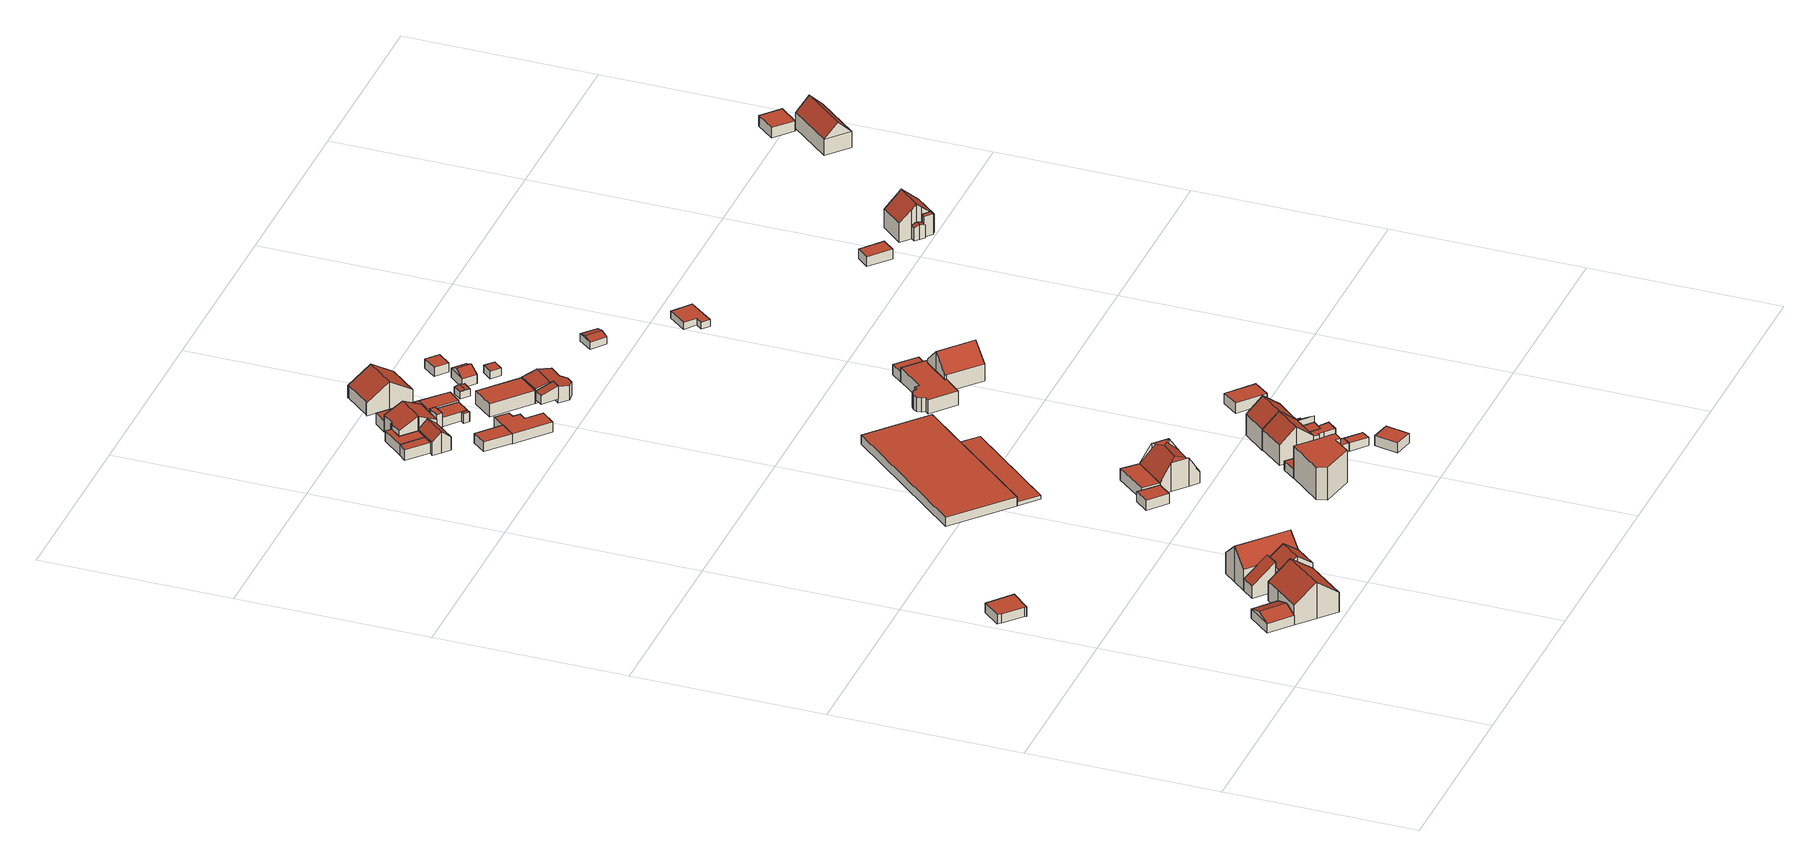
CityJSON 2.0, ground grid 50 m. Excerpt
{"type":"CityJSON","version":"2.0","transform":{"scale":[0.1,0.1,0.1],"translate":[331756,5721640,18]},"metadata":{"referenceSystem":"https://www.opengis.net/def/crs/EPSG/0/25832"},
"CityObjects":{
"building1":{"type":"Building","attributes":{"Geometrietyp2DReferenz":"3000","Gemeindeschluessel":"05170048","function":"31001_1010","roofType":"3100","measuredHeight":3.96},"address":[{"country":"Germany","locality":"Wesel","thoroughfareNumber":"60","thoroughfareName":"Venloer Straße"}],"geometry":[{"type":"Solid","lod":"2","boundaries":[[[[0,1,2,3]],[[4,5,1,0]],[[6,7,5,4]],[[3,2,7,6]],[[0,8,4]],[[6,9,3]],[[3,9,8,0]],[[4,8,9,6]],[[1,5,7,2]]]],"semantics":{"surfaces":[{"type":"WallSurface"},{"type":"RoofSurface"},{"type":"GroundSurface"}],"values":[[0,0,0,0,0,0,1,1,2]]}}]},
"building2":{"type":"Building","attributes":{"Geometrietyp2DReferenz":"3000","Gemeindeschluessel":"05170048","function":"31001_2463","roofType":"1000","measuredHeight":2.53},"address":[{"country":"Germany","locality":"Wesel","thoroughfareNumber":"6","thoroughfareName":"In de Meer"}],"geometry":[{"type":"Solid","lod":"2","boundaries":[[[[10,11,12,13]],[[14,15,11,10]],[[16,17,15,14]],[[18,19,17,16]],[[20,21,19,18]],[[13,12,21,20]],[[18,16,14,10,13,20]],[[11,15,17,19,21,12]]]],"semantics":{"surfaces":[{"type":"WallSurface"},{"type":"RoofSurface"},{"type":"GroundSurface"}],"values":[[0,0,0,0,0,0,1,2]]}}]},
"building3":{"type":"Building","attributes":{"Geometrietyp2DReferenz":"3000","Gemeindeschluessel":"05170048","function":"31001_1010","roofType":"3100","measuredHeight":10.03},"address":[{"country":"Germany","locality":"Wesel","thoroughfareNumber":"60","thoroughfareName":"Venloer Straße"}],"geometry":[{"type":"Solid","lod":"2","boundaries":[[[[22,5,23,24]],[[25,1,5,22]],[[26,27,1,25]],[[28,29,27,26]],[[30,31,29,28]],[[32,33,31,30]],[[34,35,33,32]],[[24,23,35,34]],[[28,26,25,22,24,30]],[[34,32,30,24]],[[5,1,27,29,31,33,35,23]]]],"semantics":{"surfaces":[{"type":"WallSurface"},{"type":"RoofSurface"},{"type":"GroundSurface"}],"values":[[0,0,0,0,0,0,0,0,1,1,2]]}}]},
"building4":{"type":"Building","attributes":{"Geometrietyp2DReferenz":"3000","Gemeindeschluessel":"05170048","function":"31001_1010","roofType":"3100","measuredHeight":9.89},"address":[{"country":"Germany","locality":"Wesel","thoroughfareNumber":"60","thoroughfareName":"Venloer Straße"}],"geometry":[{"type":"Solid","lod":"2","boundaries":[[[[36,37,38,39]],[[40,41,37,36]],[[42,43,41,40]],[[44,45,43,42]],[[46,47,45,44]],[[48,49,47,46]],[[50,51,49,48]],[[39,38,51,50]],[[42,40,36,39,44]],[[50,48,46,44,39]],[[37,41,43,45,47,49,51,38]]]],"semantics":{"surfaces":[{"type":"WallSurface"},{"type":"RoofSurface"},{"type":"GroundSurface"}],"values":[[0,0,0,0,0,0,0,0,1,1,2]]}}]},
"building5":{"type":"Building","attributes":{"Gemeindeschluessel":"05170048","Geometrietyp2DReferenz":"3000","function":"31001_1010"},"address":[{"country":"Germany","locality":"Wesel","thoroughfareNumber":"60","thoroughfareName":"Venloer Straße"}],"children":["building5-1","building5-2"]},
"building5-1":{"type":"BuildingPart","attributes":{"roofType":"3100","measuredHeight":10.07},"parents":["building5"],"geometry":[{"type":"MultiSurface","lod":"2","boundaries":[[[52,53,54,55]],[[56,57,53,52]],[[58,59,57,56]],[[60,61,59,58]],[[62,63,61,60]],[[64,65,63,62]],[[66,67,65,64]],[[68,69,67,66]],[[55,68,66,64,62,60,52]],[[58,56,52,60]],[[54,53,57,59,61,63,65,67,69]],[[55,70,71]],[[68,71,70,54,69]]],"semantics":{"surfaces":[{"type":"WallSurface"},{"type":"RoofSurface"},{"type":"GroundSurface"},{"type":"ClosureSurface"}],"values":[0,0,0,0,0,0,0,0,1,1,2,0,3]}}]},
"building5-2":{"type":"BuildingPart","attributes":{"roofType":"2100","measuredHeight":8.16},"parents":["building5"],"geometry":[{"type":"MultiSurface","lod":"2","boundaries":[[[70,54,72,73]],[[74,75,69,76]],[[73,72,75,74]],[[76,70,73,74]],[[54,69,75,72]],[[76,68,71]],[[70,71,68,69,54]]],"semantics":{"surfaces":[{"type":"WallSurface"},{"type":"RoofSurface"},{"type":"GroundSurface"},{"type":"ClosureSurface"}],"values":[0,0,0,1,2,0,3]}}]},
"building6":{"type":"Building","attributes":{"Geometrietyp2DReferenz":"3000","Gemeindeschluessel":"05170048","function":"31001_2463","roofType":"1000","measuredHeight":2.78},"address":[{"country":"Germany","locality":"Wesel","thoroughfareNumber":"58","thoroughfareName":"Venloer Straße"}],"geometry":[{"type":"Solid","lod":"2","boundaries":[[[[77,78,79,80]],[[81,82,78,77]],[[83,84,82,81]],[[80,79,84,83]],[[83,81,77,80]],[[78,82,84,79]]]],"semantics":{"surfaces":[{"type":"WallSurface"},{"type":"RoofSurface"},{"type":"GroundSurface"}],"values":[[0,0,0,0,1,2]]}}]},
"building7":{"type":"Building","attributes":{"Geometrietyp2DReferenz":"3000","Gemeindeschluessel":"05170048","function":"31001_1010","roofType":"1000","measuredHeight":3.24},"address":[{"country":"Germany","locality":"Wesel","thoroughfareNumber":"58","thoroughfareName":"Venloer Straße"}],"geometry":[{"type":"Solid","lod":"2","boundaries":[[[[85,86,87,88]],[[89,90,86,85]],[[91,92,90,89]],[[88,87,92,91]],[[89,85,88,91]],[[86,90,92,87]]]],"semantics":{"surfaces":[{"type":"WallSurface"},{"type":"RoofSurface"},{"type":"GroundSurface"}],"values":[[0,0,0,0,1,2]]}}]},
"building8":{"type":"Building","attributes":{"Geometrietyp2DReferenz":"3000","Gemeindeschluessel":"05170048","function":"31001_2740","roofType":"1000","measuredHeight":2.54},"address":[{"country":"Germany","locality":"Wesel","thoroughfareNumber":"56","thoroughfareName":"Venloer Straße"}],"geometry":[{"type":"Solid","lod":"2","boundaries":[[[[93,94,95,96]],[[97,98,94,93]],[[99,100,98,97]],[[101,102,100,99]],[[96,95,102,101]],[[99,97,93,96,101]],[[94,98,100,102,95]]]],"semantics":{"surfaces":[{"type":"WallSurface"},{"type":"RoofSurface"},{"type":"GroundSurface"}],"values":[[0,0,0,0,0,1,2]]}}]},
"building9":{"type":"Building","attributes":{"Geometrietyp2DReferenz":"3000","Gemeindeschluessel":"05170048","function":"31001_1010","roofType":"3300","measuredHeight":7.92},"address":[{"country":"Germany","locality":"Wesel","thoroughfareNumber":"58","thoroughfareName":"Venloer Straße"}],"geometry":[{"type":"Solid","lod":"2","boundaries":[[[[103,104,105,106]],[[107,92,104,103]],[[91,92,107]],[[89,90,92,91]],[[108,109,90,89]],[[110,111,109,108]],[[112,113,111,110]],[[114,115,113,112]],[[106,105,115,114]],[[116,108,89,91,107,103,117]],[[103,106,117]],[[117,106,114,112,110,116]],[[110,108,116]],[[104,92,90,109,111,113,115,105]]]],"semantics":{"surfaces":[{"type":"WallSurface"},{"type":"RoofSurface"},{"type":"GroundSurface"}],"values":[[0,0,0,0,0,0,0,0,0,1,1,1,1,2]]}}]},
"building10":{"type":"Building","attributes":{"Geometrietyp2DReferenz":"3000","Gemeindeschluessel":"05170032","function":"31001_1010","roofType":"9999","measuredHeight":9.06},"address":[{"country":"Germany","locality":"Rheinberg","thoroughfareNumber":"437","thoroughfareName":"Weseler Straße"}],"geometry":[{"type":"Solid","lod":"2","boundaries":[[[[118,119,120,121,122,123,124,125,126]],[[124,127,128,125]],[[123,129,127,124]],[[122,130,129,123]],[[121,131,130,122]],[[120,132,131,121]],[[119,133,132,120]],[[118,134,133,119]],[[126,135,134,118]],[[125,128,135,126]],[[127,129,130,131,132,133,134,135,128]]]],"semantics":{"surfaces":[{"type":"RoofSurface"},{"type":"WallSurface"},{"type":"GroundSurface"}],"values":[[0,1,1,1,1,1,1,1,1,1,2]]}}]},
"building11":{"type":"Building","attributes":{"Geometrietyp2DReferenz":"3000","Gemeindeschluessel":"05170048","function":"31001_2740","roofType":"9999","measuredHeight":0.992},"address":[{"country":"Germany","locality":"Wesel","thoroughfareNumber":"56","thoroughfareName":"Venloer Straße"}],"geometry":[{"type":"Solid","lod":"2","boundaries":[[[[136,137,138,139]],[[137,140,100,138]],[[136,141,140,137]],[[139,102,141,136]],[[138,100,102,139]],[[140,141,102,100]]]],"semantics":{"surfaces":[{"type":"RoofSurface"},{"type":"WallSurface"},{"type":"GroundSurface"}],"values":[[0,1,1,1,1,2]]}}]},
"building12":{"type":"Building","attributes":{"Geometrietyp2DReferenz":"3000","Gemeindeschluessel":"05170032","function":"31001_1000","roofType":"1000","measuredHeight":2.48},"address":[{"country":"Germany","locality":"Rheinberg","thoroughfareNumber":"437","thoroughfareName":"Weseler Straße"}],"geometry":[{"type":"Solid","lod":"2","boundaries":[[[[142,143,144,145]],[[146,147,143,142]],[[148,149,147,146]],[[145,144,149,148]],[[146,142,145,148]],[[143,147,149,144]]]],"semantics":{"surfaces":[{"type":"WallSurface"},{"type":"RoofSurface"},{"type":"GroundSurface"}],"values":[[0,0,0,0,1,2]]}}]},
"building13":{"type":"Building","attributes":{"Gemeindeschluessel":"05170048","Geometrietyp2DReferenz":"3000","function":"31001_1010"},"address":[{"country":"Germany","locality":"Wesel","thoroughfareNumber":"27","thoroughfareName":"Solvaystraße"}],"children":["building13-1","building13-2","building13-3","building13-4"]},
"building13-1":{"type":"BuildingPart","attributes":{"roofType":"3100","measuredHeight":7.02},"parents":["building13"],"geometry":[{"type":"MultiSurface","lod":"2","boundaries":[[[150,151,152,153]],[[154,155,156,157]],[[158,159,155,154]],[[160,161,159,158]],[[162,163,161,160]],[[164,165,163,162]],[[166,167,165,164]],[[168,169,167,166]],[[160,158,154,157,170,150,153,162]],[[168,166,164,162,153]],[[151,171,156,155,159,161,163,165,167,169,152]],[[172,173,171,151]],[[150,170,174,175]],[[175,174,173,172]],[[173,176,156,171]],[[170,157,177,174]],[[174,177,176,173]],[[168,153,178,179,180]],[[179,181,169,180]],[[178,152,181,179]]],"semantics":{"surfaces":[{"type":"WallSurface"},{"type":"RoofSurface"},{"type":"GroundSurface"},{"type":"ClosureSurface"}],"values":[0,0,0,0,0,0,0,0,1,1,2,0,0,3,0,0,3,0,3,3]}}]},
"building13-2":{"type":"BuildingPart","attributes":{"roofType":"3100","measuredHeight":5.78},"parents":["building13"],"geometry":[{"type":"MultiSurface","lod":"2","boundaries":[[[182,183,169,180]],[[184,185,183,182]],[[186,187,185,184]],[[188,189,187,186]],[[182,180,179,184]],[[190,191,188,186,184,179]],[[169,183,185,187,189,192,151,181]],[[179,180,169,181]],[[193,194,192,189]],[[188,191,195,196]],[[196,195,194,193]],[[194,172,151,192]],[[191,190,175,195]],[[172,194,195,175]],[[178,152,151,190]],[[179,181,152,178]]],"semantics":{"surfaces":[{"type":"WallSurface"},{"type":"RoofSurface"},{"type":"GroundSurface"},{"type":"ClosureSurface"}],"values":[0,0,0,0,1,1,2,3,0,0,3,0,0,3,0,3]}}]},
"building13-3":{"type":"BuildingPart","attributes":{"roofType":"1000","measuredHeight":2.88},"address":[{"country":"Germany","locality":"Wesel","thoroughfareNumber":"27","thoroughfareName":"Solvaystraße"}],"parents":["building13"],"geometry":[{"type":"Solid","lod":"2","boundaries":[[[[177,176,197,198]],[[198,197,199,200]],[[195,175,174,177,198,200]],[[176,173,172,194,199,197]],[[177,174,173,176]],[[174,175,172,173]],[[175,195,194,172]],[[200,199,194,195]]]],"semantics":{"surfaces":[{"type":"WallSurface"},{"type":"RoofSurface"},{"type":"GroundSurface"},{"type":"ClosureSurface"}],"values":[[0,0,1,2,3,3,3,3]]}}]},
"building13-4":{"type":"BuildingPart","attributes":{"roofType":"1000","measuredHeight":2.92},"address":[{"country":"Germany","locality":"Wesel","thoroughfareNumber":"27","thoroughfareName":"Solvaystraße"}],"parents":["building13"],"geometry":[{"type":"Solid","lod":"2","boundaries":[[[[201,202,193,196]],[[200,199,202,201]],[[196,195,200,201]],[[194,193,202,199]],[[200,195,194,199]],[[195,196,193,194]]]],"semantics":{"surfaces":[{"type":"WallSurface"},{"type":"RoofSurface"},{"type":"GroundSurface"},{"type":"ClosureSurface"}],"values":[[0,0,1,2,3,3]]}}]},
"building14":{"type":"Building","attributes":{"Geometrietyp2DReferenz":"3000","Gemeindeschluessel":"05170048","function":"31001_2463","roofType":"1000","measuredHeight":2.75},"address":[{"country":"Germany","locality":"Wesel","thoroughfareNumber":"27","thoroughfareName":"Solvaystraße"}],"geometry":[{"type":"Solid","lod":"2","boundaries":[[[[203,204,205,206]],[[207,208,204,203]],[[209,210,208,207]],[[211,212,210,209]],[[206,205,212,211]],[[209,207,203,206,211]],[[204,208,210,212,205]]]],"semantics":{"surfaces":[{"type":"WallSurface"},{"type":"RoofSurface"},{"type":"GroundSurface"}],"values":[[0,0,0,0,0,1,2]]}}]},
"building15":{"type":"Building","attributes":{"Geometrietyp2DReferenz":"3000","Gemeindeschluessel":"05170032","function":"31001_2723","roofType":"1000","measuredHeight":2.49},"address":[{"country":"Germany","locality":"Rheinberg","thoroughfareNumber":"437","thoroughfareName":"Weseler Straße"}],"geometry":[{"type":"Solid","lod":"2","boundaries":[[[[213,214,143,142]],[[215,216,214,213]],[[146,147,216,215]],[[142,143,147,146]],[[215,213,142,146]],[[214,216,147,143]]]],"semantics":{"surfaces":[{"type":"WallSurface"},{"type":"RoofSurface"},{"type":"GroundSurface"}],"values":[[0,0,0,0,1,2]]}}]},
"building16":{"type":"Building","attributes":{"Geometrietyp2DReferenz":"3000","Gemeindeschluessel":"05170048","function":"51009_1610","roofType":"1000","measuredHeight":5.59},"geometry":[{"type":"Solid","lod":"2","boundaries":[[[[217,218,219,220]],[[221,222,218,217]],[[223,224,222,221]],[[225,226,224,223]],[[227,228,226,225]],[[220,219,228,227]],[[225,223,221,217,220,227]],[[218,222,224,226,228,219]]]],"semantics":{"surfaces":[{"type":"WallSurface"},{"type":"RoofSurface"},{"type":"GroundSurface"}],"values":[[0,0,0,0,0,0,1,2]]}}]},
"building17":{"type":"Building","attributes":{"Geometrietyp2DReferenz":"3000","Gemeindeschluessel":"05170048","function":"31001_2723","roofType":"1000","measuredHeight":2.69},"address":[{"country":"Germany","locality":"Wesel","thoroughfareNumber":"27","thoroughfareName":"Solvaystraße"}],"geometry":[{"type":"Solid","lod":"2","boundaries":[[[[229,230,231,232]],[[233,234,230,229]],[[235,236,234,233]],[[237,238,236,235]],[[239,240,238,237]],[[241,242,240,239]],[[243,244,242,241]],[[245,246,244,243]],[[247,248,246,245]],[[232,231,248,247]],[[245,243,241,239,237,235,233,229,232,247]],[[230,234,236,238,240,242,244,246,248,231]]]],"semantics":{"surfaces":[{"type":"WallSurface"},{"type":"RoofSurface"},{"type":"GroundSurface"}],"values":[[0,0,0,0,0,0,0,0,0,0,1,2]]}}]},
"building18":{"type":"Building","attributes":{"Geometrietyp2DReferenz":"3000","Gemeindeschluessel":"05170032","function":"31001_1010","roofType":"3100","measuredHeight":9.42},"address":[{"country":"Germany","locality":"Rheinberg","thoroughfareNumber":"439","thoroughfareName":"Weseler Straße"}],"geometry":[{"type":"Solid","lod":"2","boundaries":[[[[249,250,251,252]],[[253,254,250,249]],[[255,256,254,253]],[[257,258,256,255]],[[259,260,258,257]],[[261,262,260,259]],[[252,251,262,261]],[[253,249,252,255]],[[261,259,257,255,252]],[[250,254,256,258,260,262,251]]]],"semantics":{"surfaces":[{"type":"WallSurface"},{"type":"RoofSurface"},{"type":"GroundSurface"}],"values":[[0,0,0,0,0,0,0,1,1,2]]}}]},
"building19":{"type":"Building","attributes":{"Geometrietyp2DReferenz":"3000","Gemeindeschluessel":"05170032","function":"31001_2463","roofType":"1000","measuredHeight":2.35},"address":[{"country":"Germany","locality":"Rheinberg","thoroughfareNumber":"439","thoroughfareName":"Weseler Straße"}],"geometry":[{"type":"Solid","lod":"2","boundaries":[[[[263,264,265,266]],[[267,268,264,263]],[[269,270,268,267]],[[266,265,270,269]],[[267,263,266,269]],[[264,268,270,265]]]],"semantics":{"surfaces":[{"type":"WallSurface"},{"type":"RoofSurface"},{"type":"GroundSurface"}],"values":[[0,0,0,0,1,2]]}}]},
"building20":{"type":"Building","attributes":{"Gemeindeschluessel":"05170048","Geometrietyp2DReferenz":"3000","function":"31001_2723"},"address":[{"country":"Germany","locality":"Wesel","thoroughfareNumber":"27","thoroughfareName":"Solvaystraße"}],"children":["building20-1","building20-2"]},
"building20-1":{"type":"BuildingPart","attributes":{"roofType":"1000","measuredHeight":2.5},"parents":["building20"],"geometry":[{"type":"Solid","lod":"2","boundaries":[[[[271,272,273,274]],[[275,276,272,271]],[[277,278,276,275]],[[279,280,278,277]],[[281,282,280,279]],[[283,284,282,281]],[[285,286,284,283]],[[287,288,286,285]],[[289,290,288,287]],[[287,285,283,281,279,277,275,271,274,289]],[[272,276,278,280,282,284,286,288,290,273]],[[274,273,290,289]]]],"semantics":{"surfaces":[{"type":"WallSurface"},{"type":"RoofSurface"},{"type":"GroundSurface"},{"type":"ClosureSurface"}],"values":[[0,0,0,0,0,0,0,0,0,1,2,3]]}}]},
"building20-2":{"type":"BuildingPart","attributes":{"roofType":"1000","measuredHeight":2.54},"address":[{"country":"Germany","locality":"Wesel","thoroughfareNumber":"27","thoroughfareName":"Solvaystraße"}],"parents":["building20"],"geometry":[{"type":"MultiSurface","lod":"2","boundaries":[[[291,292,293,289]],[[294,295,292,291]],[[274,296,295,294]],[[291,289,274,294]],[[293,292,295,296]],[[273,290,293,296]],[[274,289,290,273]]],"semantics":{"surfaces":[{"type":"WallSurface"},{"type":"RoofSurface"},{"type":"GroundSurface"},{"type":"ClosureSurface"}],"values":[0,0,0,1,2,0,3]}}]},
"building21":{"type":"Building","attributes":{"Gemeindeschluessel":"05170048","Geometrietyp2DReferenz":"3000","function":"31001_2463"},"address":[{"country":"Germany","locality":"Wesel","thoroughfareNumber":"27","thoroughfareName":"Solvaystraße"}],"children":["building21-1","building21-2"]},
"building21-1":{"type":"BuildingPart","attributes":{"roofType":"1000","measuredHeight":3.1},"parents":["building21"],"geometry":[{"type":"MultiSurface","lod":"2","boundaries":[[[297,298,299,300]],[[301,302,298,297]],[[303,304,302,301]],[[300,299,305,306]],[[303,301,297,300,306]],[[298,302,304,305,299]],[[307,308,305,304]],[[303,306,308,307]]],"semantics":{"surfaces":[{"type":"WallSurface"},{"type":"RoofSurface"},{"type":"GroundSurface"},{"type":"ClosureSurface"}],"values":[0,0,0,0,1,2,0,3]}}]},
"building21-2":{"type":"BuildingPart","attributes":{"roofType":"1000","measuredHeight":3.03},"address":[{"country":"Germany","locality":"Wesel","thoroughfareNumber":"27","thoroughfareName":"Solvaystraße"}],"parents":["building21"],"geometry":[{"type":"Solid","lod":"2","boundaries":[[[[309,310,307,303]],[[311,312,310,309]],[[313,314,312,311]],[[306,308,314,313]],[[311,309,303,306,313]],[[307,310,312,314,308]],[[303,307,308,306]]]],"semantics":{"surfaces":[{"type":"WallSurface"},{"type":"RoofSurface"},{"type":"GroundSurface"},{"type":"ClosureSurface"}],"values":[[0,0,0,0,1,2,3]]}}]},
"building22":{"type":"Building","attributes":{"Geometrietyp2DReferenz":"3000","Gemeindeschluessel":"05170032","function":"51009_1610","roofType":"1000","measuredHeight":2.39},"geometry":[{"type":"Solid","lod":"2","boundaries":[[[[315,316,317,318]],[[263,264,316,315]],[[266,265,264,263]],[[318,317,265,266]],[[263,315,318,266]],[[316,264,265,317]]]],"semantics":{"surfaces":[{"type":"WallSurface"},{"type":"RoofSurface"},{"type":"GroundSurface"}],"values":[[0,0,0,0,1,2]]}}]},
"building23":{"type":"Building","attributes":{"Geometrietyp2DReferenz":"3000","Gemeindeschluessel":"05170032","function":"51009_1611","roofType":"1000","measuredHeight":2.75},"geometry":[{"type":"Solid","lod":"2","boundaries":[[[[319,320,321,322]],[[323,324,320,319]],[[325,326,324,323]],[[322,321,326,325]],[[323,319,322,325]],[[320,324,326,321]]]],"semantics":{"surfaces":[{"type":"WallSurface"},{"type":"RoofSurface"},{"type":"GroundSurface"}],"values":[[0,0,0,0,1,2]]}}]},
"building24":{"type":"Building","attributes":{"Geometrietyp2DReferenz":"3000","Gemeindeschluessel":"05170032","function":"31001_1010","roofType":"1000","measuredHeight":3.64},"address":[{"country":"Germany","locality":"Rheinberg","thoroughfareNumber":"439","thoroughfareName":"Weseler Straße"}],"geometry":[{"type":"Solid","lod":"2","boundaries":[[[[327,328,329,330]],[[331,332,328,327]],[[333,334,332,331]],[[335,336,334,333]],[[337,338,336,335]],[[339,340,338,337]],[[341,342,340,339]],[[343,344,342,341]],[[330,329,344,343]],[[341,339,337,335,333,331,327,330,343]],[[328,332,334,336,338,340,342,344,329]]]],"semantics":{"surfaces":[{"type":"WallSurface"},{"type":"RoofSurface"},{"type":"GroundSurface"}],"values":[[0,0,0,0,0,0,0,0,0,1,2]]}}]},
"building25":{"type":"Building","attributes":{"Geometrietyp2DReferenz":"3000","Gemeindeschluessel":"05170032","function":"31001_1010","roofType":"1000","measuredHeight":3.69},"address":[{"country":"Germany","locality":"Rheinberg","thoroughfareNumber":"439","thoroughfareName":"Weseler Straße"}],"geometry":[{"type":"Solid","lod":"2","boundaries":[[[[345,346,347,348]],[[349,350,346,345]],[[327,351,350,349]],[[330,352,351,327]],[[343,353,352,330]],[[354,355,353,343]],[[348,347,355,354]],[[343,330,327,349,345,348,354]],[[346,350,351,352,353,355,347]]]],"semantics":{"surfaces":[{"type":"WallSurface"},{"type":"RoofSurface"},{"type":"GroundSurface"}],"values":[[0,0,0,0,0,0,0,1,2]]}}]},
"building26":{"type":"Building","attributes":{"Geometrietyp2DReferenz":"3000","Gemeindeschluessel":"05170032","function":"31001_1010","roofType":"3100","measuredHeight":9.58},"address":[{"country":"Germany","locality":"Rheinberg","thoroughfareNumber":"441","thoroughfareName":"Weseler Straße"}],"geometry":[{"type":"Solid","lod":"2","boundaries":[[[[253,356,357,255]],[[358,359,356,253]],[[360,361,359,358]],[[362,363,361,360]],[[364,365,363,362]],[[257,366,365,364]],[[255,357,366,257]],[[358,253,255,360]],[[257,364,362,360,255]],[[356,359,361,363,365,366,357]]]],"semantics":{"surfaces":[{"type":"WallSurface"},{"type":"RoofSurface"},{"type":"GroundSurface"}],"values":[[0,0,0,0,0,0,0,1,1,2]]}}]},
"building27":{"type":"Building","attributes":{"Geometrietyp2DReferenz":"3000","Gemeindeschluessel":"05170032","function":"31001_2723","roofType":"2100","measuredHeight":5.35},"address":[{"country":"Germany","locality":"Rheinberg","thoroughfareNumber":"441","thoroughfareName":"Weseler Straße"}],"geometry":[{"type":"Solid","lod":"2","boundaries":[[[[367,368,347,369]],[[370,371,368,367]],[[372,373,371,370]],[[374,375,373,372]],[[376,346,375,374]],[[369,347,346,376]],[[374,372,370,367,369,376]],[[368,371,373,375,346,347]]]],"semantics":{"surfaces":[{"type":"WallSurface"},{"type":"RoofSurface"},{"type":"GroundSurface"}],"values":[[0,0,0,0,0,0,1,2]]}}]},
"building28":{"type":"Building","attributes":{"Geometrietyp2DReferenz":"3000","Gemeindeschluessel":"05170032","function":"31001_2723","roofType":"1000","measuredHeight":3.31},"address":[{"country":"Germany","locality":"Rheinberg","thoroughfareNumber":"441","thoroughfareName":"Weseler Straße"}],"geometry":[{"type":"Solid","lod":"2","boundaries":[[[[377,378,379,380]],[[381,382,378,377]],[[383,384,382,381]],[[380,379,384,383]],[[381,377,380,383]],[[378,382,384,379]]]],"semantics":{"surfaces":[{"type":"WallSurface"},{"type":"RoofSurface"},{"type":"GroundSurface"}],"values":[[0,0,0,0,1,2]]}}]},
"building29":{"type":"Building","attributes":{"Geometrietyp2DReferenz":"3000","Gemeindeschluessel":"05170048","function":"31001_1010","roofType":"3100","measuredHeight":7.5},"address":[{"country":"Germany","locality":"Wesel","thoroughfareNumber":"25","thoroughfareName":"Solvaystraße"}],"geometry":[{"type":"Solid","lod":"2","boundaries":[[[[385,386,387,388]],[[389,390,386,385]],[[391,392,390,389]],[[393,394,392,391]],[[395,396,394,393]],[[397,398,396,395]],[[399,400,398,397]],[[401,402,400,399]],[[403,404,402,401]],[[388,387,404,403]],[[385,388,403,401,399,397,395,389]],[[393,391,389,395]],[[386,390,392,394,396,398,400,402,404,387]]]],"semantics":{"surfaces":[{"type":"WallSurface"},{"type":"RoofSurface"},{"type":"GroundSurface"}],"values":[[0,0,0,0,0,0,0,0,0,0,1,1,2]]}}]},
"building30":{"type":"Building","attributes":{"Geometrietyp2DReferenz":"3000","Gemeindeschluessel":"05170048","function":"31001_1313","roofType":"1000","measuredHeight":3.69},"address":[{"country":"Germany","locality":"Wesel","thoroughfareNumber":"27","thoroughfareName":"Solvaystraße"}],"geometry":[{"type":"Solid","lod":"2","boundaries":[[[[405,406,407,408]],[[409,410,406,405]],[[411,412,410,409]],[[413,414,412,411]],[[408,407,414,413]],[[411,409,405,408,413]],[[406,410,412,414,407]]]],"semantics":{"surfaces":[{"type":"WallSurface"},{"type":"RoofSurface"},{"type":"GroundSurface"}],"values":[[0,0,0,0,0,1,2]]}}]},
"building31":{"type":"Building","attributes":{"Geometrietyp2DReferenz":"3000","Gemeindeschluessel":"05170048","function":"51009_1610","roofType":"2100","measuredHeight":3.71},"geometry":[{"type":"Solid","lod":"2","boundaries":[[[[415,416,417,418]],[[419,420,416,415]],[[421,422,420,419]],[[418,417,422,421]],[[419,415,418,421]],[[416,420,422,417]]]],"semantics":{"surfaces":[{"type":"WallSurface"},{"type":"RoofSurface"},{"type":"GroundSurface"}],"values":[[0,0,0,0,1,2]]}}]},
"building32":{"type":"Building","attributes":{"Geometrietyp2DReferenz":"3000","Gemeindeschluessel":"05170048","function":"31001_1313","roofType":"3100","measuredHeight":2.23},"address":[{"country":"Germany","locality":"Wesel","thoroughfareNumber":"25","thoroughfareName":"Solvaystraße"}],"geometry":[{"type":"Solid","lod":"2","boundaries":[[[[423,424,425,426]],[[427,428,424,423]],[[429,430,428,427]],[[426,425,430,429]],[[423,431,427]],[[429,432,426]],[[426,432,431,423]],[[427,431,432,429]],[[424,428,430,425]]]],"semantics":{"surfaces":[{"type":"WallSurface"},{"type":"RoofSurface"},{"type":"GroundSurface"}],"values":[[0,0,0,0,0,0,1,1,2]]}}]},
"building33":{"type":"Building","attributes":{"Geometrietyp2DReferenz":"3000","Gemeindeschluessel":"05170048","function":"31001_1313","roofType":"3100","measuredHeight":4.9},"address":[{"country":"Germany","locality":"Wesel","thoroughfareNumber":"27","thoroughfareName":"Solvaystraße"}],"geometry":[{"type":"Solid","lod":"2","boundaries":[[[[433,434,435,436]],[[437,414,434,433]],[[438,412,414,437]],[[439,440,412,438]],[[441,442,440,439]],[[443,444,442,441]],[[445,446,444,443]],[[447,448,446,445]],[[449,450,448,447]],[[451,452,450,449]],[[453,454,452,451]],[[436,435,454,453]],[[438,437,433,436,439]],[[453,451,449,447,445,443,441,439,436]],[[434,414,412,440,442,444,446,448,450,452,454,435]]]],"semantics":{"surfaces":[{"type":"WallSurface"},{"type":"RoofSurface"},{"type":"GroundSurface"}],"values":[[0,0,0,0,0,0,0,0,0,0,0,0,1,1,2]]}}]},
"building34":{"type":"Building","attributes":{"Geometrietyp2DReferenz":"3000","Gemeindeschluessel":"05170048","function":"31001_2723","roofType":"3100","measuredHeight":4},"address":[{"country":"Germany","locality":"Wesel","thoroughfareNumber":"25","thoroughfareName":"Solvaystraße"}],"geometry":[{"type":"Solid","lod":"2","boundaries":[[[[455,456,457,458]],[[459,460,456,455]],[[461,462,460,459]],[[458,457,462,461]],[[455,463,459]],[[461,464,458]],[[458,464,463,455]],[[459,463,464,461]],[[456,460,462,457]]]],"semantics":{"surfaces":[{"type":"WallSurface"},{"type":"RoofSurface"},{"type":"GroundSurface"}],"values":[[0,0,0,0,0,0,1,1,2]]}}]},
"building35":{"type":"Building","attributes":{"Geometrietyp2DReferenz":"3000","Gemeindeschluessel":"05170048","function":"31001_1010","roofType":"1000","measuredHeight":3.84},"address":[{"country":"Germany","locality":"Wesel","thoroughfareNumber":"56","thoroughfareName":"Venloer Straße"}],"geometry":[{"type":"Solid","lod":"2","boundaries":[[[[465,466,467,468]],[[469,470,466,465]],[[471,472,470,469]],[[473,474,472,471]],[[475,476,474,473]],[[477,478,476,475]],[[479,480,478,477]],[[481,482,480,479]],[[483,484,482,481]],[[485,486,484,483]],[[487,488,486,485]],[[489,490,488,487]],[[491,492,490,489]],[[493,494,492,491]],[[495,496,494,493]],[[497,498,496,495]],[[468,467,498,497]],[[495,493,491,489,487,485,483,481,479,477,475,473,471,469,465,468,497]],[[466,470,472,474,476,478,480,482,484,486,488,490,492,494,496,498,467]]]],"semantics":{"surfaces":[{"type":"WallSurface"},{"type":"RoofSurface"},{"type":"GroundSurface"}],"values":[[0,0,0,0,0,0,0,0,0,0,0,0,0,0,0,0,0,1,2]]}}]},
"building36":{"type":"Building","attributes":{"Geometrietyp2DReferenz":"3000","Gemeindeschluessel":"05170032","function":"51009_1611","roofType":"1000","measuredHeight":2.89},"geometry":[{"type":"Solid","lod":"2","boundaries":[[[[499,500,501,502]],[[503,504,500,499]],[[505,506,504,503]],[[502,501,506,505]],[[503,499,502,505]],[[500,504,506,501]]]],"semantics":{"surfaces":[{"type":"WallSurface"},{"type":"RoofSurface"},{"type":"GroundSurface"}],"values":[[0,0,0,0,1,2]]}}]},
"building37":{"type":"Building","attributes":{"Geometrietyp2DReferenz":"3000","Gemeindeschluessel":"05170048","function":"31001_1313","roofType":"1000","measuredHeight":2.11},"address":[{"country":"Germany","locality":"Wesel","thoroughfareNumber":"25","thoroughfareName":"Solvaystraße"}],"geometry":[{"type":"Solid","lod":"2","boundaries":[[[[507,508,509,510]],[[511,512,508,507]],[[513,514,512,511]],[[510,509,514,513]],[[511,507,510,513]],[[508,512,514,509]]]],"semantics":{"surfaces":[{"type":"WallSurface"},{"type":"RoofSurface"},{"type":"GroundSurface"}],"values":[[0,0,0,0,1,2]]}}]},
"building38":{"type":"Building","attributes":{"Geometrietyp2DReferenz":"3000","Gemeindeschluessel":"05170048","function":"31001_2723","roofType":"1000","measuredHeight":2.52},"address":[{"country":"Germany","locality":"Wesel","thoroughfareNumber":"25","thoroughfareName":"Solvaystraße"}],"geometry":[{"type":"Solid","lod":"2","boundaries":[[[[515,516,517,518]],[[519,520,516,515]],[[521,522,520,519]],[[518,517,522,521]],[[519,515,518,521]],[[516,520,522,517]]]],"semantics":{"surfaces":[{"type":"WallSurface"},{"type":"RoofSurface"},{"type":"GroundSurface"}],"values":[[0,0,0,0,1,2]]}}]},
"building39":{"type":"Building","attributes":{"Geometrietyp2DReferenz":"3000","Gemeindeschluessel":"05170048","function":"31001_1010","roofType":"3100","measuredHeight":9.24},"address":[{"country":"Germany","locality":"Wesel","thoroughfareNumber":"56","thoroughfareName":"Venloer Straße"}],"geometry":[{"type":"Solid","lod":"2","boundaries":[[[[523,524,525,526]],[[527,528,524,523]],[[529,530,528,527]],[[531,532,530,529]],[[533,534,532,531]],[[535,536,534,533]],[[537,538,536,535]],[[526,525,538,537]],[[523,526,537,535,527]],[[533,531,529,527,535]],[[524,528,530,532,534,536,538,525]]]],"semantics":{"surfaces":[{"type":"WallSurface"},{"type":"RoofSurface"},{"type":"GroundSurface"}],"values":[[0,0,0,0,0,0,0,0,1,1,2]]}}]},
"building40":{"type":"Building","attributes":{"Geometrietyp2DReferenz":"3000","Gemeindeschluessel":"05170048","function":"31001_2463","roofType":"1000","measuredHeight":2.88},"address":[{"country":"Germany","locality":"Wesel","thoroughfareNumber":"56","thoroughfareName":"Venloer Straße"}],"geometry":[{"type":"Solid","lod":"2","boundaries":[[[[539,540,541,542]],[[543,544,540,539]],[[545,546,544,543]],[[547,548,546,545]],[[542,541,548,547]],[[545,543,539,542,547]],[[540,544,546,548,541]]]],"semantics":{"surfaces":[{"type":"WallSurface"},{"type":"RoofSurface"},{"type":"GroundSurface"}],"values":[[0,0,0,0,0,1,2]]}}]},
"building41":{"type":"Building","attributes":{"Geometrietyp2DReferenz":"3000","Gemeindeschluessel":"05170048","function":"31001_1313","roofType":"3100","measuredHeight":2.59},"address":[{"country":"Germany","locality":"Wesel","thoroughfareNumber":"25","thoroughfareName":"Solvaystraße"}],"geometry":[{"type":"Solid","lod":"2","boundaries":[[[[549,550,551,552]],[[553,554,550,549]],[[555,556,554,553]],[[552,551,556,555]],[[549,557,553]],[[555,558,552]],[[552,558,557,549]],[[553,557,558,555]],[[550,554,556,551]]]],"semantics":{"surfaces":[{"type":"WallSurface"},{"type":"RoofSurface"},{"type":"GroundSurface"}],"values":[[0,0,0,0,0,0,1,1,2]]}}]},
"building42":{"type":"Building","attributes":{"Geometrietyp2DReferenz":"3000","Gemeindeschluessel":"05170048","function":"31001_2723","roofType":"1000","measuredHeight":1.86},"address":[{"country":"Germany","locality":"Wesel","thoroughfareNumber":"25","thoroughfareName":"Solvaystraße"}],"geometry":[{"type":"Solid","lod":"2","boundaries":[[[[559,560,561,562]],[[563,564,560,559]],[[565,566,564,563]],[[567,568,566,565]],[[569,570,568,567]],[[562,561,570,569]],[[567,565,563,559,562,569]],[[560,564,566,568,570,561]]]],"semantics":{"surfaces":[{"type":"WallSurface"},{"type":"RoofSurface"},{"type":"GroundSurface"}],"values":[[0,0,0,0,0,0,1,2]]}}]},
"building43":{"type":"Building","attributes":{"Geometrietyp2DReferenz":"3000","Gemeindeschluessel":"05170048","function":"31001_2463","roofType":"1000","measuredHeight":2.63},"address":[{"country":"Germany","locality":"Wesel","thoroughfareNumber":"50","thoroughfareName":"Venloer Straße"}],"geometry":[{"type":"Solid","lod":"2","boundaries":[[[[571,572,573,574]],[[575,576,572,571]],[[577,578,576,575]],[[574,573,578,577]],[[575,571,574,577]],[[572,576,578,573]]]],"semantics":{"surfaces":[{"type":"WallSurface"},{"type":"RoofSurface"},{"type":"GroundSurface"}],"values":[[0,0,0,0,1,2]]}}]},
"building44":{"type":"Building","attributes":{"Gemeindeschluessel":"05170048","Geometrietyp2DReferenz":"3000","function":"31001_1010"},"address":[{"country":"Germany","locality":"Wesel","thoroughfareNumber":"50","thoroughfareName":"Venloer Straße"}],"children":["building44-1","building44-2","building44-3"]},
"building44-1":{"type":"BuildingPart","attributes":{"roofType":"3100","measuredHeight":9.43},"parents":["building44"],"geometry":[{"type":"MultiSurface","lod":"2","boundaries":[[[579,580,581,582]],[[583,584,580,579]],[[585,586,584,583]],[[587,588,586,585]],[[589,590,588,587]],[[591,592,590,589]],[[593,591,589,587,585,594]],[[583,579,582,594,585]],[[595,596,581,580,584,586,588,590,592]],[[597,595,592,598]],[[593,599,600]],[[591,600,599,597,598]],[[594,601,602,593]],[[603,604,596,595]],[[602,601,604,603]],[[594,582,605,606,607,608,581,596]],[[608,607,606,605]]],"semantics":{"surfaces":[{"type":"WallSurface"},{"type":"RoofSurface"},{"type":"GroundSurface"},{"type":"ClosureSurface"}],"values":[0,0,0,0,0,0,1,1,2,0,0,3,0,0,3,0,3]}}]},
"building44-2":{"type":"BuildingPart","attributes":{"roofType":"3100","measuredHeight":4.24},"address":[{"country":"Germany","locality":"Wesel","thoroughfareNumber":"50","thoroughfareName":"Venloer Straße"}],"parents":["building44"],"geometry":[{"type":"MultiSurface","lod":"2","boundaries":[[[609,610,611,612]],[[613,614,610,609]],[[605,608,614,613]],[[612,611,615,616]],[[605,613,609,606]],[[612,616,602,606,609]],[[610,614,608,607,603,615,611]],[[605,606,607,608]],[[606,601,604,607]],[[601,602,603,604]],[[597,617,615,603]],[[602,616,617,597]]],"semantics":{"surfaces":[{"type":"WallSurface"},{"type":"RoofSurface"},{"type":"GroundSurface"},{"type":"ClosureSurface"}],"values":[0,0,0,0,1,1,2,3,0,3,0,3]}}]},
"building44-3":{"type":"BuildingPart","attributes":{"roofType":"1000","measuredHeight":5.81},"address":[{"country":"Germany","locality":"Wesel","thoroughfareNumber":"50","thoroughfareName":"Venloer Straße"}],"parents":["building44"],"geometry":[{"type":"MultiSurface","lod":"2","boundaries":[[[618,619,598,620]],[[621,617,619,618]],[[620,599,621,618]],[[597,598,619,617]],[[621,599,602,616]],[[597,617,616,602]],[[620,591,600]],[[599,600,591,598,597]]],"semantics":{"surfaces":[{"type":"WallSurface"},{"type":"RoofSurface"},{"type":"GroundSurface"},{"type":"ClosureSurface"}],"values":[0,0,1,2,0,3,0,3]}}]},
"building45":{"type":"Building","attributes":{"Geometrietyp2DReferenz":"3000","Gemeindeschluessel":"05170048","function":"31001_1010","roofType":"3100","measuredHeight":8.17},"address":[{"country":"Germany","locality":"Wesel","thoroughfareNumber":"46","thoroughfareName":"Venloer Straße"}],"geometry":[{"type":"Solid","lod":"2","boundaries":[[[[622,623,624,625]],[[626,627,623,622]],[[628,629,627,626]],[[625,624,629,628]],[[622,630,626]],[[628,631,625]],[[625,631,630,622]],[[626,630,631,628]],[[623,627,629,624]]]],"semantics":{"surfaces":[{"type":"WallSurface"},{"type":"RoofSurface"},{"type":"GroundSurface"}],"values":[[0,0,0,0,0,0,1,1,2]]}}]},
"building46":{"type":"Building","attributes":{"Geometrietyp2DReferenz":"3000","Gemeindeschluessel":"05170048","function":"31001_2463","roofType":"1000","measuredHeight":2.89},"address":[{"country":"Germany","locality":"Wesel","thoroughfareNumber":"46","thoroughfareName":"Venloer Straße"}],"geometry":[{"type":"Solid","lod":"2","boundaries":[[[[632,633,634,635]],[[636,637,633,632]],[[638,639,637,636]],[[635,634,639,638]],[[636,632,635,638]],[[633,637,639,634]]]],"semantics":{"surfaces":[{"type":"WallSurface"},{"type":"RoofSurface"},{"type":"GroundSurface"}],"values":[[0,0,0,0,1,2]]}}]}
},
"vertices":[
[287,147,46],[287,147,20],[230,195,20],[230,195,46],[237,88,46],[237,88,20],[180,136,46],[180,136,20],[262,117,60],[205,165,60],
[44,799,41],[44,799,15],[5,755,15],[5,755,41],[105,748,41],[105,748,15],[61,701,41],[61,701,15],[58,704,41],[58,704,15],[12,746,41],[12,746,15],
[237,88,74],[283,48,20],[283,48,120],[287,147,74],[318,184,74],[318,184,20],[346,160,102],[346,160,20],[364,145,120],[364,145,20],[410,105,74],[410,105,20],[329,9,74],[329,9,20],
[346,160,88],[346,160,21],[378,133,21],[378,133,120],[363,182,88],[363,182,21],[388,212,88],[388,212,21],[421,184,120],[421,184,21],[453,157,88],[453,157,21],[453,156,88],[453,156,21],[410,105,88],[410,105,21],
[368,287,121],[368,287,20],[340,254,20],[340,254,79],[396,320,79],[396,320,20],[511,222,79],[511,222,20],[482,188,121],[482,188,20],[454,155,79],[454,155,20],[453,156,79],[453,156,20],[453,157,80],[453,157,20],[388,212,79],[388,212,20],[340,254,54],[365,232,79],
[314,223,20],[314,223,54],[363,182,102],[363,182,20],[388,212,101],
[650,557,44],[650,557,16],[679,591,16],[679,591,44],[603,598,44],[603,598,16],[632,633,44],[632,633,16],
[708,702,49],[708,702,17],[643,624,17],[643,624,49],[744,666,49],[744,666,17],[679,591,49],[679,591,17],
[654,1338,37],[654,1338,12],[377,1022,12],[377,1022,37],[799,1212,37],[799,1212,12],[720,1122,37],[720,1122,12],[522,895,37],[522,895,12],
[702,571,96],[702,571,17],[737,540,17],[737,540,96],[679,591,50],[768,645,96],[768,645,17],[803,615,96],[803,615,17],[826,594,49],[826,594,17],[760,520,49],[760,520,17],[770,613,96],[735,574,96],
[790,208,110],[878,191,110],[913,234,110],[924,225,110],[940,244,110],[929,253,110],[910,268,110],[853,317,110],[782,234,110],[910,268,20],[853,317,20],[929,253,20],[940,244,20],[924,225,20],[913,234,20],[878,191,20],[790,208,20],[782,234,20],
[570,853,22],[768,1079,22],[720,1122,22],[522,895,22],[768,1079,12],[570,853,12],
[938,302,44],[938,302,19],[882,351,19],[882,351,44],[910,268,44],[910,268,19],[853,317,44],[853,317,19],
[293,2326,86],[293,2326,16],[294,2325,16],[294,2325,87],[279,2390,61],[279,2390,16],[278,2388,16],[278,2388,61],[282,2388,63],[282,2388,16],[308,2417,63],[308,2417,16],[345,2385,87],[345,2385,16],[383,2352,63],[383,2352,16],[354,2319,63],[354,2319,16],[332,2293,63],[332,2293,16],[254,2360,61],[254,2360,16],[293,2326,18],[254,2360,18],[254,2360,47],[293,2326,47],[278,2388,18],[278,2388,47],[294,2325,53],[312,2310,74],[332,2293,52],[312,2310,16],
[285,2240,52],[285,2240,16],[266,2256,74],[266,2256,16],[247,2273,52],[247,2273,16],[253,2280,52],[253,2280,16],[293,2326,52],[271,2301,52],[271,2301,16],[253,2280,18],[271,2301,18],[271,2301,47],[253,2280,47],
[265,2399,18],[265,2399,47],[219,2346,18],[219,2346,47],
[201,2326,47],[201,2326,18],
[337,2200,41],[337,2200,14],[308,2166,14],[308,2166,41],[395,2150,41],[395,2150,14],[396,2149,41],[396,2149,14],[366,2115,41],[366,2115,14],
[957,285,44],[957,285,19],[929,253,44],[929,253,19],
[365,2310,75],[365,2310,19],[354,2319,19],[354,2319,75],[361,2306,75],[361,2306,19],[362,2305,75],[362,2305,19],[344,2284,75],[344,2284,19],[332,2293,75],[332,2293,19],
[395,2150,40],[395,2150,13],[396,2149,13],[396,2149,40],[423,2182,40],[423,2182,13],[453,2155,40],[453,2155,13],[442,2142,40],[442,2142,13],[457,2128,40],[457,2128,13],[443,2112,40],[443,2112,13],[481,2079,40],[481,2079,13],[450,2043,40],[450,2043,13],[366,2115,40],[366,2115,13],
[897,369,75],[897,369,18],[932,339,18],[932,339,112],[950,432,75],[950,432,18],[985,402,112],[985,402,18],[1020,372,75],[1020,372,18],[999,347,74],[999,347,18],[967,309,75],[967,309,18],
[1014,236,41],[1014,236,18],[1031,256,18],[1031,256,41],[967,278,41],[967,278,18],[984,298,41],[984,298,18],
[362,2305,42],[362,2305,17],[415,2262,17],[415,2262,42],[361,2306,42],[361,2306,17],[365,2310,42],[365,2310,17],[354,2319,42],[354,2319,17],[383,2352,42],[383,2352,17],[395,2342,42],[395,2342,17],[392,2338,42],[392,2338,17],[454,2283,42],[454,2283,17],[427,2251,42],[427,2251,17],
[420,2243,42],[420,2243,16],[427,2251,16],[408,2253,42],[408,2253,16],[415,2262,16],
[308,2417,46],[308,2417,15],[383,2352,15],[383,2352,46],[334,2448,46],[334,2448,15],[421,2372,46],[421,2372,15],[395,2342,15],[395,2342,46],[421,2372,16],[395,2342,16],
[484,2316,46],[484,2316,16],[454,2283,46],[454,2283,16],[392,2338,46],[392,2338,16],
[1054,201,41],[1054,201,18],[1071,222,18],[1071,222,41],
[1096,114,47],[1096,114,20],[1108,177,20],[1108,177,47],[1045,125,47],[1045,125,20],[1058,187,47],[1058,187,20],
[1045,326,52],[1045,326,16],[1037,316,16],[1037,316,52],[1069,308,52],[1069,308,16],[1048,283,52],[1048,283,16],[1025,303,52],[1025,303,16],[1012,313,52],[1012,313,16],[1007,309,52],[1007,309,16],[995,321,52],[995,321,16],[1011,337,52],[1011,337,16],
[1057,340,52],[1057,340,15],[1020,372,15],[1020,372,52],[1046,327,52],[1046,327,15],[1045,326,15],[1037,316,15],[1011,337,15],[999,347,52],[999,347,15],
[950,432,16],[985,402,16],[1002,492,75],[1002,492,16],[1037,463,112],[1037,463,16],[1072,433,75],[1072,433,16],[1037,392,74],[1037,392,16],[1020,372,16],
[1037,392,53],[1037,392,15],[1020,372,69],[1050,381,53],[1050,381,15],[1062,371,53],[1062,371,15],[1074,360,53],[1074,360,15],[1057,340,69],
[1068,379,49],[1068,379,16],[1057,389,16],[1057,389,49],[1062,371,49],[1062,371,16],[1050,381,49],[1050,381,16],
[422,2552,49],[422,2552,15],[420,2550,15],[420,2550,49],[470,2511,90],[470,2511,15],[517,2471,50],[517,2471,15],[456,2400,50],[456,2400,15],[409,2441,90],[409,2441,15],[361,2482,49],[361,2482,15],[363,2484,49],[363,2484,15],[364,2483,50],[364,2483,15],[422,2549,50],[422,2549,15],
[518,2264,40],[518,2264,3],[475,2212,3],[475,2212,40],[611,2182,40],[611,2182,3],[610,2181,40],[610,2181,3],[569,2132,40],[569,2132,3],
[554,2111,38],[554,2111,14],[590,2081,14],[590,2081,51],[570,2131,38],[570,2131,14],[606,2100,51],[606,2100,14],
[530,2282,34],[530,2282,15],[548,2302,15],[548,2302,34],[509,2300,34],[509,2300,15],[526,2321,34],[526,2321,15],[520,2291,37],[537,2312,37],
[570,2131,43],[570,2131,3],[599,2106,3],[599,2106,52],[569,2132,43],[610,2181,43],[641,2154,52],[641,2154,3],[671,2128,43],[671,2128,3],[646,2099,43],[646,2099,3],[648,2079,40],[648,2079,3],[634,2063,40],[634,2063,3],[613,2061,43],[613,2061,3],[590,2081,50],[590,2081,3],[606,2100,50],[606,2100,3],
[624,2327,40],[624,2327,14],[594,2354,14],[594,2354,40],[588,2286,40],[588,2286,14],[557,2312,40],[557,2312,14],[606,2307,54],[576,2333,54],
[894,1181,53],[894,1181,14],[935,1226,14],[935,1226,53],[832,1234,53],[832,1234,14],[839,1243,53],[839,1243,14],[834,1251,53],[834,1251,14],[833,1263,53],[833,1263,14],[838,1273,53],[838,1273,14],[848,1280,53],[848,1280,14],[860,1281,53],[860,1281,14],[868,1277,53],[868,1277,14],[876,1285,53],[876,1285,14],[886,1277,53],[886,1277,14],[945,1345,53],[945,1345,14],[996,1301,53],[996,1301,14],[991,1290,53],[991,1290,14],[987,1293,53],[987,1293,14],[931,1229,53],[931,1229,14],
[1156,496,41],[1156,496,12],[1188,536,12],[1188,536,41],[1090,551,41],[1090,551,12],[1121,592,41],[1121,592,12],
[643,2245,35],[643,2245,14],[663,2269,14],[663,2269,35],[619,2264,35],[619,2264,14],[640,2288,35],[640,2288,14],
[612,2427,39],[612,2427,14],[583,2393,14],[583,2393,39],[643,2401,39],[643,2401,14],[614,2367,39],[614,2367,14],
[931,1229,64],[931,1229,16],[935,1226,16],[935,1226,64],[959,1261,108],[959,1261,16],[987,1293,64],[987,1293,16],[991,1290,64],[991,1290,16],[1069,1223,64],[1069,1223,16],[1041,1191,108],[1041,1191,16],[1013,1158,64],[1013,1158,16],
[1023,1329,41],[1023,1329,13],[970,1375,13],[970,1375,41],[998,1300,41],[998,1300,13],[996,1301,41],[996,1301,13],[945,1345,41],[945,1345,13],
[827,2088,32],[827,2088,12],[864,2059,12],[864,2059,32],[856,2124,32],[856,2124,12],[893,2093,32],[893,2093,12],[842,2106,38],[878,2076,38],
[1025,1857,30],[1025,1857,11],[1076,1921,11],[1076,1921,30],[1006,1873,30],[1006,1873,11],[1019,1889,30],[1019,1889,11],[990,1911,30],[990,1911,11],[1028,1958,30],[1028,1958,11],
[1457,1554,39],[1457,1554,12],[1484,1586,12],[1484,1586,39],[1403,1600,39],[1403,1600,12],[1430,1631,39],[1430,1631,12],
[1532,1565,64],[1532,1565,12],[1556,1544,12],[1556,1544,92],[1581,1622,64],[1581,1622,12],[1616,1591,106],[1616,1591,12],[1651,1561,64],[1651,1561,12],[1602,1503,64],[1602,1503,12],[1595,1509,72],[1595,1509,12],[1578,1525,93],[1567,1534,106],[1578,1525,12],[1567,1534,12],[1578,1525,15],[1595,1509,15],[1578,1525,73],[1595,1510,73],[1567,1534,56],[1578,1525,50],[1578,1525,14],[1567,1534,14],[1556,1544,50],[1567,1535,56],[1567,1535,14],[1556,1544,14],
[1557,1523,56],[1557,1523,14],[1568,1513,14],[1568,1513,50],[1546,1533,50],[1546,1533,14],[1570,1516,14],[1570,1516,50],[1570,1516,15],
[1588,1500,73],[1588,1500,15],[1595,1509,73],[1570,1516,73],
[1925,1973,57],[1925,1973,12],[1834,1867,12],[1834,1867,57],[1982,1925,57],[1982,1925,12],[1890,1818,57],[1890,1818,12],[1953,1949,94],[1862,1842,94],
[1966,2022,33],[1966,2022,4],[1918,2063,4],[1918,2063,33],[1925,1974,33],[1925,1974,4],[1877,2015,33],[1877,2015,4]
]}
